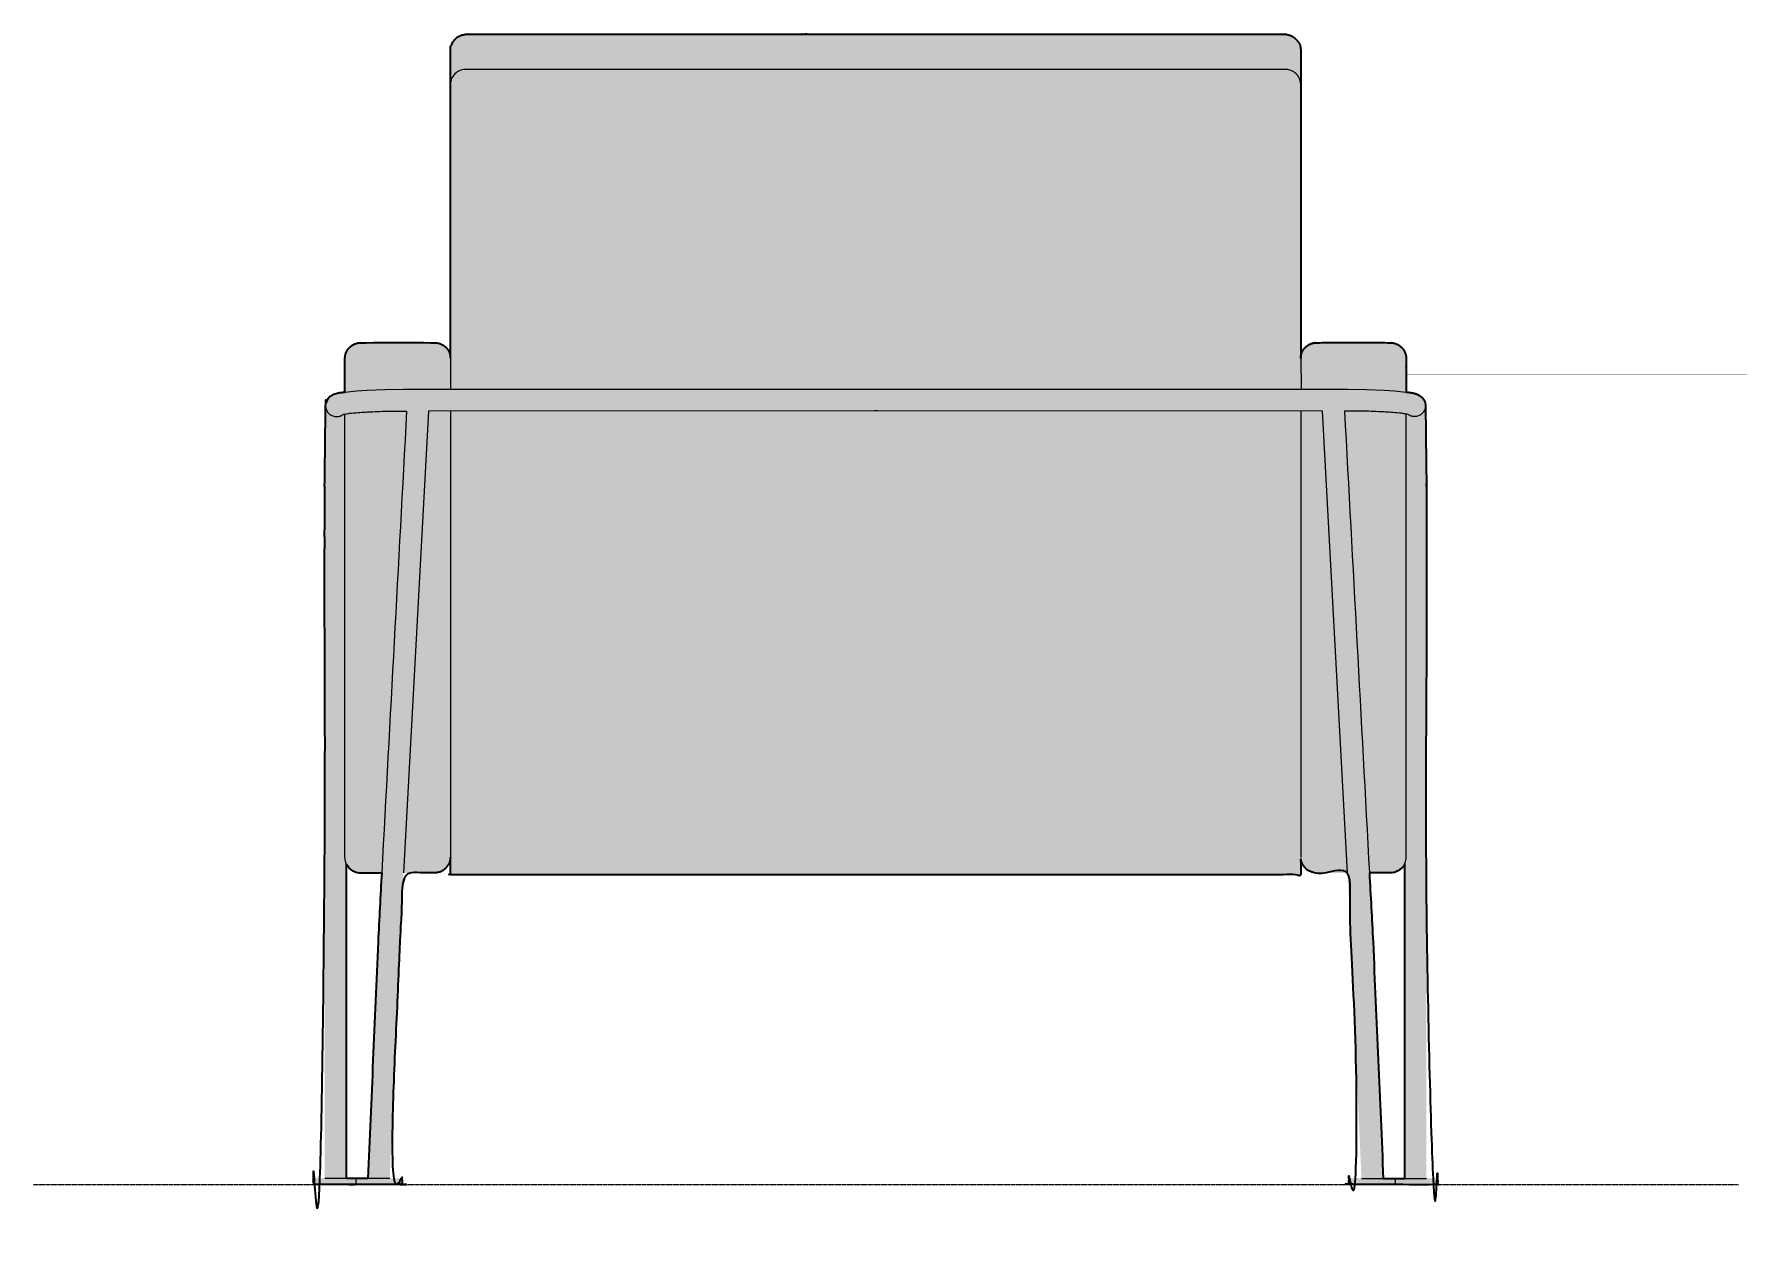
# Model space of a CAD drawing. Header units: millimetres. Extents: x 0 to 2578, y -1349 to 721.
# Drawn here: x 0 to 1067, y -1349 to -596 of the extents above; entities that cross this region are included whole.
import ezdxf

# ---------------------------------------------------------------- set-up
doc = ezdxf.new("R2010")
doc.units = ezdxf.units.MM
doc.linetypes.add('Dots', pattern=[1, 0, -1])
doc.layers.add('Blocks', color=7, linetype='Continuous')
doc.layers.add('Blocks$Fill', color=7, linetype='Continuous', true_color=0xffffff)
for name, color, linetype, lineweight, true_color in [('Blocks$Inner', 7, 'Continuous', 25, 0x007f00), ('Blocks$Outline', 7, 'Continuous', 35, 0xff3f3f), ('Groud', 7, 'Dots', 25, 0x243775)]:
    doc.layers.add(name, color=color, linetype=linetype, lineweight=lineweight, true_color=true_color)

# ---------------------------------------------------------------- blocks, each defined once
blk = doc.blocks.new('SERIES 3300 Back')
at = {"layer": 'Blocks$Fill', "extrusion": (0, 0, -1)}
h = blk.add_hatch(color=256, dxfattribs=at)
h.paths.add_polyline_path([(202.7, 517.1), (202.7, 517.3), (202.7, 517.6), (202.7, 517.8), (202.6, 518), (202.6, 518.2), (202.6, 518.4), (202.5, 518.7), (202.5, 518.9), (202.4, 519.1), (202.4, 519.3), (202.3, 519.6), (202.3, 519.8), (202.2, 520), (202.1, 520.2), (202, 520.5), (201.9, 520.7), (201.9, 520.9), (201.7, 521.1), (201.6, 521.3), (201.5, 521.6), (201.4, 521.8), (201.3, 522), (201.2, 522.2), (201, 522.4), (200.9, 522.6), (200.7, 522.8), (200.6, 523), (200.4, 523.2), (200.3, 523.4), (200.1, 523.6), (199.9, 523.8), (199.8, 523.9), (199.6, 524.1), (199.4, 524.3), (199.2, 524.4), (199, 524.6), (198.8, 524.8), (198.6, 524.9), (198.4, 525.1), (198.2, 525.2), (198, 525.3), (197.8, 525.5), (197.6, 525.6), (197.4, 525.7), (197.2, 525.8), (196.9, 525.9), (196.7, 526), (196.5, 526.1), (196.3, 526.2), (196.1, 526.3), (195.8, 526.4), (195.6, 526.4), (195.4, 526.5), (195.2, 526.6), (194.9, 526.6), (194.7, 526.7), (194.5, 526.7), (194.3, 526.7), (194, 526.8), (193.8, 526.8), (193.6, 526.8), (193.4, 526.8), (193.2, 526.8), (192.9, 526.9), (146.4, 526.9), (146.2, 526.9), (146, 526.9), (145.8, 526.8), (145.6, 526.8), (145.3, 526.8), (145.1, 526.8), (144.9, 526.7), (144.7, 526.7), (144.4, 526.6), (144.2, 526.6), (144, 526.5), (143.8, 526.5), (143.5, 526.4), (143.3, 526.3), (143.1, 526.2), (142.9, 526.1), (142.7, 526), (142.4, 525.9), (142.2, 525.8), (142, 525.7), (141.8, 525.6), (141.6, 525.5), (141.4, 525.3), (141.1, 525.2), (140.9, 525.1), (140.7, 524.9), (140.5, 524.8), (140.3, 524.6), (140.1, 524.5), (140, 524.3), (139.8, 524.1), (139.6, 524), (139.4, 523.8), (139.3, 523.6), (139.1, 523.4), (138.9, 523.2), (138.8, 523), (138.6, 522.8), (138.5, 522.6), (138.3, 522.4), (138.2, 522.2), (138.1, 522), (137.9, 521.8), (137.8, 521.6), (137.7, 521.3), (137.6, 521.1), (137.5, 520.9), (137.4, 520.7), (137.3, 520.5), (137.2, 520.2), (137.2, 520), (137.1, 519.8), (137, 519.6), (137, 519.3), (136.9, 519.1), (136.9, 518.9), (136.8, 518.7), (136.8, 518.4), (136.7, 518.2), (136.7, 518), (136.7, 517.8), (136.7, 517.6), (136.7, 517.3), (136.7, 517.1), (136.7, 496), (135.8, 495.9), (134.9, 495.8), (134, 495.7), (133.5, 495.6), (133.1, 495.6), (132.7, 495.5), (132.2, 495.4), (131.8, 495.3), (131.4, 495.2), (131.1, 495.1), (130.7, 494.9), (130.3, 494.8), (129.9, 494.6), (129.6, 494.5), (129.2, 494.3), (129, 494.2), (128.8, 494.1), (128.6, 494), (128.5, 493.9), (128.3, 493.7), (128.1, 493.6), (127.9, 493.5), (127.7, 493.4), (127.6, 493.3), (127.4, 493.1), (127.2, 493), (127.1, 492.8), (126.9, 492.7), (126.8, 492.5), (126.6, 492.4), (126.5, 492.2), (126.3, 492.1), (126.2, 491.9), (126.1, 491.7), (125.9, 491.6), (125.8, 491.4), (125.7, 491.2), (125.6, 491), (125.5, 490.9), (125.4, 490.7), (125.3, 490.5), (125.2, 490.3), (125.1, 490.1), (125, 489.9), (125, 489.7), (124.9, 489.5), (124.9, 489.3), (124.8, 489.1), (124.8, 488.9), (124.7, 488.7), (124.7, 488.5), (124.7, 488.2), (124.7, 488), (124.6, 487.8), (124.6, 487.6), (124.6, 487.4), (124.6, 487.2), (124.6, 487), (124.6, 486.7), (124, 440.3), (124, 3.9), (123.8, 3.9), (117.6, 3.9), (117.2, 3.3), (117, 2.5), (116.9, 2), (117, 1.3), (117.3, 0.4), (117.6, 0), (117.6, 0), (171.9, 0), (172.2, 0.4), (172.5, 1.3), (172.6, 2), (172.5, 2.5), (172.3, 3.3), (171.9, 3.9), (171.9, 3.9), (164.7, 3.9), (171, 151.2), (173.4, 195.1), (192.9, 195.1), (193.1, 195.1), (193.3, 195.1), (193.5, 195.1), (193.7, 195.1), (193.9, 195.1), (194.1, 195.2), (194.3, 195.2), (194.5, 195.2), (194.6, 195.2), (194.8, 195.3), (195, 195.3), (195.2, 195.4), (195.6, 195.5), (195.9, 195.6), (196.3, 195.7), (196.7, 195.9), (196.8, 195.9), (197, 196), (197.2, 196.1), (197.4, 196.2), (197.5, 196.3), (197.7, 196.4), (197.9, 196.4), (198, 196.5), (198.2, 196.6), (198.3, 196.8), (198.5, 196.9), (198.6, 197), (198.8, 197.1), (198.9, 197.2), (199.1, 197.3), (199.2, 197.5), (199.3, 197.6), (199.5, 197.7), (199.6, 197.9), (199.7, 198), (200, 198.3), (200.2, 198.6), (200.4, 198.9), (200.9, 199.5), (201.1, 199.8), (201.3, 200.2), (201.5, 200.5), (201.6, 200.6), (201.7, 200.8), (201.8, 201), (201.8, 201.1), (201.9, 201.3), (202, 201.5), (202.1, 201.6), (202.1, 201.8), (202.2, 202), (202.2, 202.1), (202.3, 202.3), (202.3, 202.5), (202.4, 202.7), (202.4, 202.8), (202.5, 203.2), (202.5, 203.6), (202.7, 204.8), (202.7, 193.9), (468.8, 193.9), (735, 193.9), (735, 204.8), (735.1, 204), (735.2, 203.6), (735.2, 203.2), (735.3, 202.8), (735.3, 202.7), (735.4, 202.5), (735.4, 202.3), (735.5, 202.1), (735.5, 202), (735.6, 201.8), (735.6, 201.6), (735.7, 201.5), (735.8, 201.3), (735.8, 201.1), (735.9, 201), (736, 200.8), (736.1, 200.6), (736.2, 200.5), (736.4, 200.2), (736.6, 199.8), (736.8, 199.5), (737.3, 198.9), (737.5, 198.6), (737.7, 198.3), (738, 198), (738.1, 197.9), (738.2, 197.7), (738.4, 197.6), (738.5, 197.5), (738.6, 197.3), (738.8, 197.2), (738.9, 197.1), (739.1, 197), (739.2, 196.9), (739.4, 196.8), (739.5, 196.6), (739.7, 196.5), (739.8, 196.4), (740, 196.4), (740.2, 196.3), (740.3, 196.2), (740.5, 196.1), (740.7, 196), (740.9, 195.9), (741, 195.9), (741.4, 195.7), (741.8, 195.6), (742.1, 195.5), (742.5, 195.4), (742.7, 195.3), (742.9, 195.3), (743.1, 195.2), (743.2, 195.2), (743.4, 195.2), (743.6, 195.2), (743.8, 195.1), (744, 195.1), (744.2, 195.1), (744.4, 195.1), (744.6, 195.1), (744.8, 195.1), (764.3, 195.1), (766.7, 151.2), (773, 3.9), (772, 3.9), (765.8, 3.9), (765.4, 3.3), (765.2, 2.5), (765.1, 2), (765.2, 1.3), (765.5, 0.4), (765.8, 0), (790.2, 0), (820.1, 0), (820.4, 0.4), (820.7, 1.3), (820.8, 2), (820.7, 2.5), (820.5, 3.3), (820.1, 3.9), (820.1, 3.9), (813.7, 3.9), (813.7, 300.7), (813.1, 486.7), (813.1, 487), (813.1, 487.2), (813.1, 487.4), (813.1, 487.6), (813.1, 487.8), (813, 488), (813, 488.2), (813, 488.5), (813, 488.7), (812.9, 488.9), (812.9, 489.1), (812.8, 489.3), (812.8, 489.5), (812.7, 489.7), (812.6, 489.9), (812.6, 490.1), (812.5, 490.3), (812.4, 490.5), (812.3, 490.7), (812.2, 490.9), (812.1, 491), (812, 491.2), (811.9, 491.4), (811.8, 491.6), (811.6, 491.7), (811.5, 491.9), (811.4, 492.1), (811.2, 492.2), (811.1, 492.4), (810.9, 492.5), (810.8, 492.7), (810.6, 492.8), (810.4, 493), (810.3, 493.1), (810.1, 493.3), (809.9, 493.4), (809.8, 493.5), (809.6, 493.6), (809.4, 493.7), (809.2, 493.9), (809.1, 494), (808.9, 494.1), (808.7, 494.2), (808.5, 494.3), (808.1, 494.5), (807.8, 494.6), (807.4, 494.8), (807, 494.9), (806.6, 495.1), (806.2, 495.2), (805.9, 495.3), (805.5, 495.4), (805, 495.5), (804.6, 495.6), (804.2, 495.6), (803.7, 495.7), (802.8, 495.8), (801.9, 495.9), (801, 496), (801, 517.1), (801, 517.3), (801, 517.6), (801, 517.8), (801, 518), (801, 518.2), (800.9, 518.4), (800.9, 518.7), (800.8, 518.9), (800.8, 519.1), (800.7, 519.3), (800.7, 519.6), (800.6, 519.8), (800.5, 520), (800.5, 520.2), (800.4, 520.5), (800.3, 520.7), (800.2, 520.9), (800.1, 521.1), (800, 521.3), (799.9, 521.6), (799.7, 521.8), (799.6, 522), (799.5, 522.2), (799.4, 522.4), (799.2, 522.6), (799.1, 522.8), (798.9, 523), (798.8, 523.2), (798.6, 523.4), (798.4, 523.6), (798.3, 523.8), (798.1, 524), (797.9, 524.1), (797.7, 524.3), (797.5, 524.5), (797.4, 524.6), (797.2, 524.8), (797, 524.9), (796.8, 525.1), (796.6, 525.2), (796.3, 525.3), (796.1, 525.5), (795.9, 525.6), (795.7, 525.7), (795.5, 525.8), (795.3, 525.9), (795, 526), (794.8, 526.1), (794.6, 526.2), (794.4, 526.3), (794.1, 526.4), (793.9, 526.5), (793.7, 526.5), (793.5, 526.6), (793.2, 526.6), (793, 526.7), (792.8, 526.7), (792.6, 526.8), (792.3, 526.8), (792.1, 526.8), (791.9, 526.8), (791.7, 526.9), (791.5, 526.9), (791.2, 526.9), (744.8, 526.9), (744.5, 526.8), (744.3, 526.8), (744.1, 526.8), (743.9, 526.8), (743.7, 526.8), (743.4, 526.7), (743.2, 526.7), (743, 526.7), (742.8, 526.6), (742.6, 526.6), (742.3, 526.5), (742.1, 526.5), (741.9, 526.4), (741.7, 526.3), (741.4, 526.2), (741.2, 526.2), (741, 526.1), (740.8, 526), (740.6, 525.9), (740.4, 525.8), (740.2, 525.7), (739.9, 525.5), (739.7, 525.4), (739.5, 525.3), (739.3, 525.2), (739.1, 525), (738.9, 524.9), (738.8, 524.8), (738.6, 524.6), (738.4, 524.4), (738.2, 524.3), (738, 524.1), (737.9, 524), (737.7, 523.8), (737.5, 523.6), (737.4, 523.4), (737.2, 523.3), (737.1, 523.1), (736.9, 522.9), (736.8, 522.7), (736.7, 522.5), (736.5, 522.3), (736.4, 522.1), (736.3, 521.9), (736.2, 521.7), (736.1, 521.5), (736, 521.3), (735.9, 521.1), (735.8, 520.9), (735.7, 520.7), (735.6, 520.4), (735.5, 520.2), (735.5, 520), (735.4, 519.8), (735.3, 519.6), (735.3, 519.4), (735.2, 519.2), (735.2, 519), (735.1, 518.7), (735.1, 518.5), (735.1, 518.3), (735.1, 518.1), (735, 517.9), (735, 517.7), (735, 517.3), (735, 517.1), (735, 517.1), (735, 547.1), (735, 710.2), (735, 710.4), (734.9, 711.2), (734.9, 711.5), (734.8, 711.9), (734.7, 712.3), (734.7, 712.4), (734.6, 712.6), (734.6, 712.8), (734.5, 713), (734.5, 713.2), (734.4, 713.3), (734.4, 713.5), (734.3, 713.7), (734.2, 713.8), (734.1, 714), (734, 714.2), (734, 714.3), (733.9, 714.5), (733.8, 714.7), (733.7, 714.8), (733.6, 715), (733.3, 715.3), (733.1, 715.6), (732.9, 715.9), (732.6, 716.2), (732.4, 716.4), (732.2, 716.7), (731.9, 717), (731.6, 717.2), (731.5, 717.4), (731.3, 717.5), (731.2, 717.6), (731.1, 717.7), (730.9, 717.8), (730.8, 718), (730.6, 718.1), (730.5, 718.2), (730.3, 718.3), (730.2, 718.4), (730, 718.5), (729.8, 718.6), (729.7, 718.6), (729.5, 718.7), (729.3, 718.8), (729.2, 718.9), (728.8, 719), (728.5, 719.2), (728.1, 719.3), (727.8, 719.4), (727.4, 719.5), (727.1, 719.6), (726.7, 719.7), (726.3, 719.8), (726, 719.9), (725.2, 720), (468.8, 720), (212.5, 720), (211.7, 719.9), (211.4, 719.8), (211, 719.7), (210.6, 719.6), (210.3, 719.5), (209.9, 719.4), (209.6, 719.3), (209.2, 719.2), (208.9, 719), (208.5, 718.9), (208.4, 718.8), (208.2, 718.7), (208, 718.6), (207.9, 718.6), (207.7, 718.5), (207.5, 718.4), (207.4, 718.3), (207.2, 718.2), (207.1, 718.1), (206.9, 718), (206.8, 717.8), (206.6, 717.7), (206.5, 717.6), (206.3, 717.5), (206.2, 717.4), (206.1, 717.2), (205.8, 717), (205.5, 716.7), (205.3, 716.4), (205, 716.2), (204.8, 715.9), (204.6, 715.6), (204.4, 715.3), (204.1, 715), (204, 714.8), (203.9, 714.7), (203.8, 714.5), (203.7, 714.3), (203.7, 714.2), (203.6, 714), (203.5, 713.8), (203.4, 713.7), (203.3, 713.5), (203.3, 713.3), (203.2, 713.2), (203.2, 713), (203.1, 712.8), (203.1, 712.6), (203, 712.4), (203, 712.3), (202.9, 711.9), (202.8, 711.5), (202.8, 711.2), (202.7, 710.4), (202.7, 710.2), (202.7, 688.4), (202.7, 547.1), (202.7, 530.5), (202.7, 517.1)], flags=0)
h.paths.add_polyline_path([(786.7, 3.9), (780.3, 151.9), (778, 195.1), (791.3, 195.1), (791.7, 195.1), (792.1, 195.2), (792.5, 195.2), (792.9, 195.3), (793.2, 195.3), (793.6, 195.4), (794, 195.5), (794.4, 195.6), (794.6, 195.7), (795.4, 196.1), (795.8, 196.3), (796, 196.4), (796.1, 196.5), (796.3, 196.6), (796.5, 196.7), (796.7, 196.8), (796.9, 196.9), (797, 197), (797.2, 197.1), (797.4, 197.3), (797.5, 197.4), (797.7, 197.5), (797.9, 197.7), (798, 197.8), (798.2, 198), (798.3, 198.1), (798.5, 198.3), (798.6, 198.4), (798.7, 198.6), (798.9, 198.8), (799, 198.9), (799.1, 199.1), (799.3, 199.3), (799.4, 199.5), (799.5, 199.6), (799.6, 199.8), (799.7, 200), (799.8, 200.1), (799.9, 200.3), (800, 200.5), (800.1, 200.6), (800.1, 3.9), (793.5, 3.9), (793.5, 3.9), (793.5, 3.9), (793.5, 3.9)], flags=0)
h.paths.add_polyline_path([(159.7, 195.1), (157.4, 151.9), (151, 3.9), (144.2, 3.9), (144.2, 3.9), (144.2, 3.9), (137.6, 3.9), (137.6, 200.6), (137.7, 200.5), (137.8, 200.3), (137.9, 200.1), (138, 200), (138.1, 199.8), (138.2, 199.6), (138.3, 199.5), (138.4, 199.3), (138.6, 199.1), (138.7, 198.9), (138.8, 198.8), (138.9, 198.6), (139.1, 198.4), (139.2, 198.3), (139.4, 198.1), (139.5, 198), (139.7, 197.8), (139.8, 197.7), (140, 197.5), (140.2, 197.4), (140.3, 197.3), (140.5, 197.1), (140.7, 197), (140.8, 196.9), (141, 196.8), (141.2, 196.7), (141.4, 196.6), (141.6, 196.5), (141.7, 196.4), (141.9, 196.3), (143.1, 195.7), (143.3, 195.6), (143.7, 195.5), (144.1, 195.4), (144.5, 195.3), (144.8, 195.3), (145.2, 195.2), (145.6, 195.2), (146, 195.1), (146.4, 195.1)], flags=0)
at = {"layer": 'Blocks$Inner'}
for p, q in [((-735, 517.1), (-735, 497.8)), ((-202.7, 517.1), (-202.5, 497.8))]:
    blk.add_line(p, q, dxfattribs=at)
for points in [[(-801, 496), (-793.7, 496.8), (-787.2, 497.2), (-776.1, 497.6), (-764.4, 497.8), (-469.8, 497.9), (-468.8, 497.9), (-467.9, 497.9), (-173.3, 497.8), (-161.6, 497.6), (-150.4, 497.2), (-144, 496.8), (-136.7, 496)], [(-173.4, 195.1), (-189, 484.1), (-467.9, 484.2), (-468.8, 484.2), (-469.8, 484.2), (-748.7, 484.1), (-764.3, 195.1)], [(-735, 484.2), (-735, 204.8)], [(-202.7, 484.2), (-202.7, 204.8)], [(-793.5, 3.9), (-793.7, 3.5), (-794.1, 2.6), (-794.1, 1.9), (-794.1, 1.4), (-793.8, 0.6), (-793.5, 0)], [(-144.2, 3.9), (-143.9, 3.5), (-143.6, 2.6), (-143.6, 1.9), (-143.6, 1.4), (-143.9, 0.6), (-144.2, 0)]]:
    blk.add_lwpolyline(points, dxfattribs=at)
for points, knots in [([(-202.7, 688.4), (-202.7, 689.1), (-202.9, 690.5), (-203.8, 693.3), (-205.9, 695.8), (-209.2, 697.6), (-211.4, 697.9), (-212.5, 697.9), (-297.9, 697.9), (-383.4, 697.9), (-468.8, 697.9), (-554.3, 697.9), (-639.8, 697.9), (-725.2, 697.9), (-726.3, 697.9), (-728.5, 697.6), (-731.8, 695.8), (-733.9, 693.3), (-734.8, 690.5), (-735, 689.1), (-735, 688.4)], [0, 0, 0, 0, 0.142857, 0.285714, 0.571429, 0.785714, 1, 1, 1, 2, 2, 2, 3, 3, 3, 3.214286, 3.428571, 3.714286, 3.857143, 4, 4, 4, 4]), ([(-813.1, 486.7), (-813.1, 486.6), (-813, 486), (-812.7, 485.1), (-812, 483.6), (-811, 482.4), (-809.7, 481.5), (-808.3, 480.8), (-807, 480.6), (-806.3, 480.6), (-805.5, 480.6), (-804.3, 480.8), (-802.9, 481.4), (-802.4, 481.8), (-802.2, 482), (-801.8, 482.1), (-801.4, 482.1), (-801, 482.2), (-800.1, 482.4), (-799.1, 482.5), (-798.1, 482.7), (-796.3, 482.8), (-794.6, 483), (-792.8, 483.2), (-789.7, 483.4), (-786.6, 483.6), (-783.6, 483.7), (-781.6, 483.8), (-779.7, 483.9), (-777.7, 484), (-775.7, 484), (-773.6, 484), (-771.6, 484.1), (-769.2, 484.1), (-766.8, 484.1), (-764.4, 484.1), (-763.7, 484.1), (-763.1, 484.1), (-762.4, 484.1), (-767.6, 387.8), (-772.8, 291.4), (-778, 195.1)], [0, 0, 0, 0, 0.024946, 0.080502, 0.136057, 0.247168, 0.302724, 0.358279, 0.46939, 0.46939, 0.46939, 0.580502, 0.636057, 0.674108, 0.674108, 0.674108, 1.674108, 1.674108, 1.674108, 2.674108, 2.674108, 2.674108, 3.674108, 3.674108, 3.674108, 4.674108, 4.674108, 4.674108, 5.674108, 5.674108, 5.674108, 6.674108, 6.674108, 6.674108, 7.674108, 7.674108, 7.674108, 8.674108, 8.674108, 8.674108, 9.544223, 9.544223, 9.544223, 9.544223]), ([(-124.6, 486.7), (-124.6, 486.6), (-124.7, 486), (-125, 485.1), (-125.7, 483.6), (-126.7, 482.4), (-128, 481.5), (-129.4, 480.8), (-130.7, 480.6), (-131.4, 480.6), (-132.2, 480.6), (-133.4, 480.8), (-134.7, 481.4), (-135.3, 481.8), (-135.5, 482), (-135.9, 482.1), (-136.3, 482.1), (-136.7, 482.2), (-137.6, 482.4), (-138.6, 482.5), (-139.6, 482.7), (-141.3, 482.8), (-143.1, 483), (-144.9, 483.2), (-148, 483.4), (-151.1, 483.6), (-154.1, 483.7), (-156.1, 483.8), (-158, 483.9), (-160, 484), (-162, 484), (-164.1, 484), (-166.1, 484.1), (-168.5, 484.1), (-170.9, 484.1), (-173.3, 484.1), (-174, 484.1), (-174.6, 484.1), (-175.3, 484.1), (-170.1, 387.8), (-164.9, 291.4), (-159.7, 195.1)], [0, 0, 0, 0, 0.024946, 0.080502, 0.136057, 0.247168, 0.302724, 0.358279, 0.46939, 0.46939, 0.46939, 0.580502, 0.636057, 0.674108, 0.674108, 0.674108, 1.674108, 1.674108, 1.674108, 2.674108, 2.674108, 2.674108, 3.674108, 3.674108, 3.674108, 4.674108, 4.674108, 4.674108, 5.674108, 5.674108, 5.674108, 6.674108, 6.674108, 6.674108, 7.674108, 7.674108, 7.674108, 8.674108, 8.674108, 8.674108, 9.544223, 9.544223, 9.544223, 9.544223]), ([(-800.1, 200.6), (-800.2, 200.9), (-800.6, 201.7), (-800.9, 203.1), (-801, 204.3), (-801, 204.8), (-801, 297.3), (-801, 389.8), (-801, 482.2)], [6.444582, 6.444582, 6.444582, 6.444582, 7.015432, 8.015432, 9.015432, 9.015432, 9.015432, 10.015432, 10.015432, 10.015432, 10.015432]), ([(-137.6, 200.6), (-137.5, 200.9), (-137.1, 201.7), (-136.8, 203.1), (-136.7, 204.3), (-136.7, 204.8), (-136.7, 297.3), (-136.7, 389.8), (-136.7, 482.2)], [6.444582, 6.444582, 6.444582, 6.444582, 7.015432, 8.015432, 9.015432, 9.015432, 9.015432, 10.015432, 10.015432, 10.015432, 10.015432]), ([(-800.1, 3.9), (-800.6, 3.9), (-802.3, 3.9), (-805.6, 3.9), (-809.9, 3.9), (-812.6, 3.9), (-813.7, 3.9)], [0.7440638, 0.7440638, 0.7440638, 0.7440638, 0.7738583, 0.8738583, 0.9738583, 1.0699659, 1.0699659, 1.0699659, 1.0699659]), ([(-773, 3.9), (-773.9, 3.9), (-776.3, 3.9), (-780.3, 3.9), (-784, 3.9), (-786, 3.9), (-786.7, 3.9)], [0, 0, 0, 0, 0.0738583, 0.1738583, 0.2738583, 0.3286027, 0.3286027, 0.3286027, 0.3286027]), ([(-164.7, 3.9), (-163.8, 3.9), (-161.4, 3.9), (-157.4, 3.9), (-153.7, 3.9), (-151.7, 3.9), (-151, 3.9)], [0, 0, 0, 0, 0.0738583, 0.1738583, 0.2738583, 0.3286027, 0.3286027, 0.3286027, 0.3286027]), ([(-137.6, 3.9), (-137.1, 3.9), (-135.4, 3.9), (-132.1, 3.9), (-127.8, 3.9), (-125.1, 3.9), (-124, 3.9)], [0.7440638, 0.7440638, 0.7440638, 0.7440638, 0.7738583, 0.8738583, 0.9738583, 1.0699659, 1.0699659, 1.0699659, 1.0699659])]:
    blk.add_open_spline(points, degree=3, knots=knots, dxfattribs=at)
at = {"layer": 'Blocks$Outline'}
for points in [[(-800.1, 3.9), (-800.1, 99.5), (-800.1, 200.7)], [(-137.6, 3.9), (-137.6, 99.5), (-137.6, 200.7)]]:
    blk.add_lwpolyline(points, dxfattribs=at)
blk.add_rational_spline([(-202.7, 517.1), (-202.7, 517.1), (-202.7, 527.1), (-202.7, 537.1), (-202.7, 547.1), (-202.7, 570.7), (-202.7, 594.2), (-202.7, 617.8), (-202.7, 641.3), (-202.7, 664.9), (-202.7, 688.4), (-202.7, 695.7), (-202.7, 703), (-202.7, 710.2), (-202.7, 710.3), (-202.7, 710.4), (-202.7, 710.4), (-202.8, 711.4), (-203, 713.4), (-204.7, 715.9), (-206.8, 718.1), (-209.5, 719.4), (-211.5, 719.8), (-212.5, 720), (-297.9, 720), (-383.4, 720), (-468.8, 720), (-554.3, 720), (-639.8, 720), (-725.2, 720), (-726.2, 719.8), (-728.2, 719.4), (-730.9, 718.1), (-732.9, 715.9), (-734.6, 713.4), (-734.9, 711.4), (-735, 710.4), (-735, 710.4), (-735, 710.3), (-735, 710.2), (-735, 703), (-735, 695.7), (-735, 688.4), (-735, 664.9), (-735, 641.3), (-735, 617.8), (-735, 594.2), (-735, 570.7), (-735, 547.1), (-735, 537.1), (-735, 527.1), (-735, 517.1), (-735, 517.1), (-735.1, 522.8), (-739.1, 526.7), (-744.8, 526.9), (-760.3, 526.9), (-775.8, 526.9), (-791.2, 526.9), (-796.9, 526.7), (-800.9, 522.8), (-801, 517.1), (-801, 510.1), (-801, 503), (-801, 496), (-802.2, 495.9), (-804.8, 495.6), (-807.8, 494.8), (-810.8, 493), (-812.9, 490.2), (-813.1, 487.9), (-813.1, 486.7), (-813.3, 471.3), (-813.5, 455.8), (-813.7, 440.3), (-813.7, 439.6), (-813.7, 438.9), (-813.7, 438.1), (-813.7, 436.7), (-813.7, 435.2), (-813.7, 433.7), (-813.7, 432.3), (-813.7, 430.9), (-813.7, 429.6), (-813.7, 427.3), (-813.7, 425), (-813.7, 422.8), (-813.7, 419.1), (-813.7, 415.4), (-813.7, 411.8), (-813.7, 409.5), (-813.7, 407.2), (-813.7, 404.9), (-813.7, 402.2), (-813.7, 399.4), (-813.7, 396.7), (-813.7, 364.7), (-813.7, 332.7), (-813.7, 300.7), (-813.7, 201.7), (-813.7, 102.8), (-813.7, 3.9), (-813.8, 3.9), (-815.1, 3.9), (-817.3, 3.9), (-819.5, 3.9), (-820.1, 3.9), (-820.1, 3.9), (-820.1, 3.9), (-820.3, 3.7), (-820.4, 3.5), (-820.5, 3.3), (-820.6, 3.1), (-820.7, 2.8), (-820.7, 2.5), (-820.8, 2.4), (-820.8, 2.2), (-820.8, 2), (-820.8, 1.8), (-820.7, 1.5), (-820.7, 1.3), (-820.6, 1), (-820.5, 0.7), (-820.4, 0.4), (-820.3, 0.3), (-820.2, 0.1), (-820.1, 0), (-820.1, 0), (-820.1, 0), (-819.8, 0), (-819.1, 0), (-817.6, 0), (-815.6, 0), (-813.5, 0), (-811.3, 0), (-809, 0), (-806.6, 0), (-804.2, 0), (-801.8, 0), (-799.6, 0), (-798.3, 0), (-797.6, 0), (-796, 0), (-794.6, 0), (-793.6, 0), (-765.8, 0), (-765.7, 0.1), (-765.6, 0.3), (-765.5, 0.4), (-765.4, 0.7), (-765.3, 1), (-765.2, 1.3), (-765.1, 1.5), (-765.1, 1.8), (-765.1, 2), (-765.1, 2.2), (-765.1, 2.4), (-765.2, 2.5), (-765.2, 2.8), (-765.3, 3.1), (-765.4, 3.3), (-765.5, 3.5), (-765.6, 3.7), (-765.8, 3.9), (-765.8, 3.9), (-765.8, 3.9), (-766.4, 3.9), (-768.6, 3.9), (-771.1, 3.9), (-772.7, 3.9), (-773, 3.9), (-770.9, 53), (-768.8, 102.1), (-766.7, 151.2), (-765.9, 165.8), (-765.1, 180.4), (-764.3, 195.1), (-757.8, 195.1), (-751.3, 195.1), (-744.8, 195.1), (-743.7, 195.1), (-741.7, 195.5), (-738.9, 196.8), (-737, 199.2), (-735.3, 201.8), (-735.1, 203.7), (-735, 204.8), (-735, 201.2), (-735, 197.6), (-735, 193.9), (-646.3, 193.9), (-557.6, 193.9), (-468.8, 193.9), (-380.1, 193.9), (-291.4, 193.9), (-202.7, 193.9), (-202.7, 197.6), (-202.7, 201.2), (-202.7, 204.8), (-202.6, 203.7), (-202.3, 201.8), (-200.7, 199.2), (-198.8, 196.8), (-196, 195.5), (-194, 195.1), (-192.9, 195.1), (-186.4, 195.1), (-179.9, 195.1), (-173.4, 195.1), (-172.6, 180.4), (-171.8, 165.8), (-171, 151.2), (-168.9, 102.1), (-166.8, 53), (-164.7, 3.9), (-165, 3.9), (-166.6, 3.9), (-169.1, 3.9), (-171.3, 3.9), (-171.9, 3.9), (-171.9, 3.9), (-171.9, 3.9), (-172, 3.7), (-172.2, 3.5), (-172.3, 3.3), (-172.4, 3.1), (-172.5, 2.8), (-172.5, 2.5), (-172.6, 2.4), (-172.6, 2.2), (-172.6, 2), (-172.6, 1.8), (-172.5, 1.5), (-172.5, 1.3), (-172.4, 1), (-172.3, 0.7), (-172.2, 0.4), (-172.1, 0.3), (-172, 0.1), (-171.9, 0), (-144.1, 0), (-143.1, 0), (-141.7, 0), (-140.1, 0), (-139.4, 0), (-138.1, 0), (-135.9, 0), (-133.5, 0), (-131.1, 0), (-128.7, 0), (-126.4, 0), (-124.2, 0), (-122.1, 0), (-120.1, 0), (-118.6, 0), (-117.9, 0), (-117.6, 0), (-117.6, 0), (-117.6, 0), (-117.5, 0.1), (-117.4, 0.3), (-117.3, 0.4), (-117.2, 0.7), (-117.1, 1), (-117, 1.3), (-116.9, 1.5), (-116.9, 1.8), (-116.9, 2), (-116.9, 2.2), (-116.9, 2.4), (-117, 2.5), (-117, 2.8), (-117.1, 3.1), (-117.2, 3.3), (-117.3, 3.5), (-117.4, 3.7), (-117.6, 3.9), (-117.6, 3.9), (-117.6, 3.9), (-118.2, 3.9), (-120.4, 3.9), (-122.6, 3.9), (-123.9, 3.9), (-124, 3.9), (-124, 102.8), (-124, 201.7), (-124, 300.7), (-124, 332.7), (-124, 364.7), (-124, 396.7), (-124, 399.4), (-124, 402.2), (-124, 404.9), (-124, 407.2), (-124, 409.5), (-124, 411.8), (-124, 415.4), (-124, 419.1), (-124, 422.8), (-124, 425), (-124, 427.3), (-124, 429.6), (-124, 430.9), (-124, 432.3), (-124, 433.7), (-124, 435.2), (-124, 436.7), (-124, 438.1), (-124, 438.9), (-124, 439.6), (-124, 440.3), (-124.2, 455.8), (-124.4, 471.3), (-124.6, 486.7), (-124.6, 487.9), (-124.8, 490.2), (-126.9, 493), (-129.9, 494.8), (-132.9, 495.6), (-135.5, 495.9), (-136.7, 496), (-136.7, 503), (-136.7, 510.1), (-136.7, 517.1), (-136.8, 522.8), (-140.8, 526.7), (-146.4, 526.9), (-161.9, 526.9), (-177.4, 526.9), (-192.9, 526.9), (-198.6, 526.7), (-202.6, 522.8), (-202.7, 517.1)], [1, 1, 1, 1, 1, 1, 1, 1, 1, 1, 1, 1, 1, 1, 1, 1, 1, 1, 1, 1, 1, 1, 1, 1, 1, 1, 1, 1, 1, 1, 1, 1, 1, 1, 1, 1, 1, 1, 1, 1, 1, 1, 1, 1, 1, 1, 1, 1, 1, 1, 1, 1, 1, 0.815968447196, 0.815968447196, 1, 1, 1, 1, 0.815968447194, 0.815968447194, 1, 1, 1, 1, 1, 1, 1, 1, 1, 1, 1, 1, 1, 1, 1, 1, 1, 1, 1, 1, 1, 1, 1, 1, 1, 1, 1, 1, 1, 1, 1, 1, 1, 1, 1, 1, 1, 1, 1, 1, 1, 1, 1, 1, 1, 1, 1, 1, 1, 1, 1, 1, 1, 1, 1, 1, 1, 1, 1, 1, 1, 1, 1, 1, 1, 1, 1, 1, 1, 1, 1, 1, 1, 1, 1, 1, 1, 1, 1, 1, 1, 1, 1, 1, 1, 1, 1, 1, 1, 1, 1, 1, 1, 1, 1, 1, 1, 1, 1, 1, 1, 1, 1, 1, 1, 1, 1, 1, 1, 1, 1, 1, 1, 1, 1, 1, 1, 1, 1, 1, 1, 1, 1, 1, 1, 1, 1, 1, 1, 1, 1, 1, 1, 1, 1, 1, 1, 1, 1, 1, 1, 1, 1, 1, 1, 1, 1, 1, 1, 1, 1, 1, 1, 1, 1, 1, 1, 1, 1, 1, 1, 1, 1, 1, 1, 1, 1, 1, 1, 1, 1, 1, 1, 1, 1, 1, 1, 1, 1, 1, 1, 1, 1, 1, 1, 1, 1, 1, 1, 1, 1, 1, 1, 1, 1, 1, 1, 1, 1, 1, 1, 1, 1, 1, 1, 1, 1, 1, 1, 1, 1, 1, 1, 1, 1, 1, 1, 1, 1, 1, 1, 1, 1, 1, 1, 1, 1, 1, 1, 1, 1, 1, 1, 1, 1, 1, 1, 1, 1, 1, 1, 1, 1, 1, 1, 1, 1, 1, 1, 1, 1, 1, 1, 1, 1, 1, 1, 1, 1, 1, 1, 1, 1, 0.815968447194, 0.815968447194, 1, 1, 1, 1, 0.815968447196, 0.815968447196, 1], degree=3, knots=[0, 0, 0, 0, 2.00963, 3.014445, 3.014445, 3.014445, 4.01926, 4.01926, 4.01926, 5.024075, 5.024075, 5.024075, 6.02889, 6.02889, 6.02889, 6.040855, 6.040855, 6.040855, 7.045673, 8.05049, 9.055308, 10.060126, 11.06493, 11.06493, 11.06493, 12.069745, 12.069745, 12.069745, 13.07456, 13.07456, 13.07456, 14.079365, 15.084183, 16.089, 17.093818, 18.098635, 18.098635, 18.098635, 18.1106, 18.1106, 18.1106, 19.115415, 19.115415, 19.115415, 20.12023, 20.12023, 20.12023, 21.125045, 21.125045, 21.125045, 22.12986, 22.12986, 22.12986, 23.134676, 38.787703, 38.787703, 38.787703, 39.792518, 39.792518, 39.792518, 55.445546, 55.445546, 55.445546, 77.189052, 77.189052, 77.189052, 78.193867, 79.198682, 80.203497, 81.208312, 82.213127, 82.213127, 82.213127, 83.217942, 83.217942, 83.217942, 84.222757, 84.222757, 84.222757, 85.227572, 85.227572, 85.227572, 86.232387, 86.232387, 86.232387, 87.237202, 87.237202, 87.237202, 88.242017, 88.242017, 88.242017, 89.246832, 89.246832, 89.246832, 90.251647, 90.251647, 90.251647, 91.256462, 91.256462, 91.256462, 92.261277, 92.261277, 92.261277, 92.265192, 92.365764, 92.466336, 92.566909, 92.581911, 92.581911, 92.581911, 93.586726, 93.586726, 93.586726, 94.591541, 94.591541, 94.591541, 95.596357, 95.596357, 95.596357, 96.601172, 96.601172, 96.601172, 97.605987, 97.605987, 97.605987, 98.610802, 98.610802, 98.610802, 98.638528, 98.673417, 98.743196, 98.812975, 98.882754, 98.938577, 98.9944, 99.050223, 99.106046, 99.161869, 99.217692, 99.273515, 99.329338, 99.329338, 99.329338, 99.468896, 99.488713, 99.488713, 99.488713, 100.493528, 100.493528, 100.493528, 101.498343, 101.498343, 101.498343, 102.503158, 102.503158, 102.503158, 103.507974, 103.507974, 103.507974, 104.512789, 104.512789, 104.512789, 105.517604, 105.517604, 105.517604, 105.532607, 105.633172, 105.733737, 105.834302, 105.860591, 105.860591, 105.860591, 106.865407, 106.865407, 106.865407, 107.870222, 107.870222, 107.870222, 108.875037, 108.875037, 108.875037, 109.879852, 110.884667, 111.889482, 112.894297, 113.899112, 113.899112, 113.899112, 114.903927, 114.903927, 114.903927, 115.908742, 115.908742, 115.908742, 116.913557, 116.913557, 116.913557, 117.918372, 117.918372, 117.918372, 118.923187, 119.928002, 120.932817, 121.937632, 122.942447, 122.942447, 122.942447, 123.947262, 123.947262, 123.947262, 124.952077, 124.952077, 124.952077, 125.956892, 125.956892, 125.956892, 125.983182, 126.083747, 126.184312, 126.284877, 126.29988, 126.29988, 126.29988, 127.304695, 127.304695, 127.304695, 128.30951, 128.30951, 128.30951, 129.314325, 129.314325, 129.314325, 130.31914, 130.31914, 130.31914, 131.323955, 131.323955, 131.323955, 132.32877, 132.32877, 132.32877, 132.348588, 132.488145, 132.488145, 132.488145, 132.543968, 132.599791, 132.655615, 132.711438, 132.767261, 132.823084, 132.878907, 132.93473, 133.004509, 133.074287, 133.144066, 133.178956, 133.206682, 133.206682, 133.206682, 134.211497, 134.211497, 134.211497, 135.216312, 135.216312, 135.216312, 136.221127, 136.221127, 136.221127, 137.225942, 137.225942, 137.225942, 138.230757, 138.230757, 138.230757, 139.235572, 139.235572, 139.235572, 139.250575, 139.351147, 139.45172, 139.552292, 139.556206, 139.556206, 139.556206, 140.561022, 140.561022, 140.561022, 141.565837, 141.565837, 141.565837, 142.570652, 142.570652, 142.570652, 143.575467, 143.575467, 143.575467, 144.580282, 144.580282, 144.580282, 145.585097, 145.585097, 145.585097, 146.589912, 146.589912, 146.589912, 147.594727, 147.594727, 147.594727, 148.599542, 148.599542, 148.599542, 149.604357, 149.604357, 149.604357, 150.609172, 151.613987, 152.618802, 153.623617, 154.628432, 154.628432, 154.628432, 176.371938, 176.371938, 176.371938, 192.024965, 192.024965, 192.024965, 193.02978, 193.02978, 193.02978, 208.682808, 208.682808, 208.682808, 208.682808], dxfattribs=at)
for points, knots in [([(-800.1, 200.6), (-800, 200.4), (-799.6, 199.7), (-798.8, 198.6), (-797.6, 197.4), (-796.2, 196.4), (-795.1, 196), (-794.6, 195.7), (-794.5, 195.7), (-794.5, 195.7), (-794.4, 195.6), (-793.4, 195.3), (-792.3, 195.2), (-791.3, 195.1), (-786.9, 195.1), (-782.4, 195.1), (-778, 195.1)], [-6.444582, -6.444582, -6.444582, -6.444582, -6.015432, -5.015432, -4.015432, -3.015432, -2.015432, -2.015432, -2.015432, -2, -2, -2, -1, -1, -1, 0, 0, 0, 0]), ([(-778, 195.1), (-778.8, 180.7), (-779.5, 166.3), (-780.3, 151.9), (-782.4, 102.6), (-784.5, 53.3), (-786.7, 3.9)], [0, 0, 0, 0, 0.129885, 0.129885, 0.129885, 1.129885, 1.129885, 1.129885, 1.129885]), ([(-137.6, 200.6), (-137.7, 200.4), (-138.1, 199.7), (-138.9, 198.6), (-140.1, 197.4), (-141.5, 196.4), (-142.6, 196), (-143.1, 195.7), (-143.2, 195.7), (-143.2, 195.7), (-143.3, 195.6), (-144.3, 195.3), (-145.4, 195.2), (-146.4, 195.1), (-150.8, 195.1), (-155.3, 195.1), (-159.7, 195.1)], [-6.444582, -6.444582, -6.444582, -6.444582, -6.015432, -5.015432, -4.015432, -3.015432, -2.015432, -2.015432, -2.015432, -2, -2, -2, -1, -1, -1, 0, 0, 0, 0]), ([(-159.7, 195.1), (-158.9, 180.7), (-158.2, 166.3), (-157.4, 151.9), (-155.3, 102.6), (-153.1, 53.3), (-151, 3.9)], [0, 0, 0, 0, 0.129885, 0.129885, 0.129885, 1.129885, 1.129885, 1.129885, 1.129885]), ([(-786.7, 3.9), (-787.2, 3.9), (-787.8, 3.9), (-788.3, 3.9), (-789.4, 3.9), (-791.4, 3.9), (-793.2, 3.9), (-793.5, 3.9), (-793.5, 3.9), (-797.2, 3.9), (-798.9, 3.9), (-800.1, 3.9)], [1.1298852, 1.1298852, 1.1298852, 1.1298852, 1.1751408, 1.1751408, 1.1751408, 1.2751408, 1.3751408, 1.4751408, 1.4751408, 1.4751408, 1.5453463, 1.5453463, 1.5453463, 1.5453463]), ([(-151, 3.9), (-150.5, 3.9), (-149.9, 3.9), (-149.4, 3.9), (-148.3, 3.9), (-146.3, 3.9), (-144.5, 3.9), (-144.2, 3.9), (-144.2, 3.9), (-140.5, 3.9), (-138.8, 3.9), (-137.6, 3.9)], [1.1298852, 1.1298852, 1.1298852, 1.1298852, 1.1751408, 1.1751408, 1.1751408, 1.2751408, 1.3751408, 1.4751408, 1.4751408, 1.4751408, 1.5453463, 1.5453463, 1.5453463, 1.5453463])]:
    blk.add_open_spline(points, degree=3, knots=knots, dxfattribs=at)

msp = doc.modelspace()

# ---------------------------------------------------------------- linework, layer by layer
at = {"layer": 'Groud'}
msp.add_lwpolyline([(0, -1316.4), (1067.2, -1316.4)], dxfattribs=at)

# ---------------------------------------------------------------- block references
at = {"layer": 'Blocks'}
msp.add_blockref('SERIES 3300 Back', (995.6, -1316.4), dxfattribs=at)

doc.saveas('drawing.dxf')
